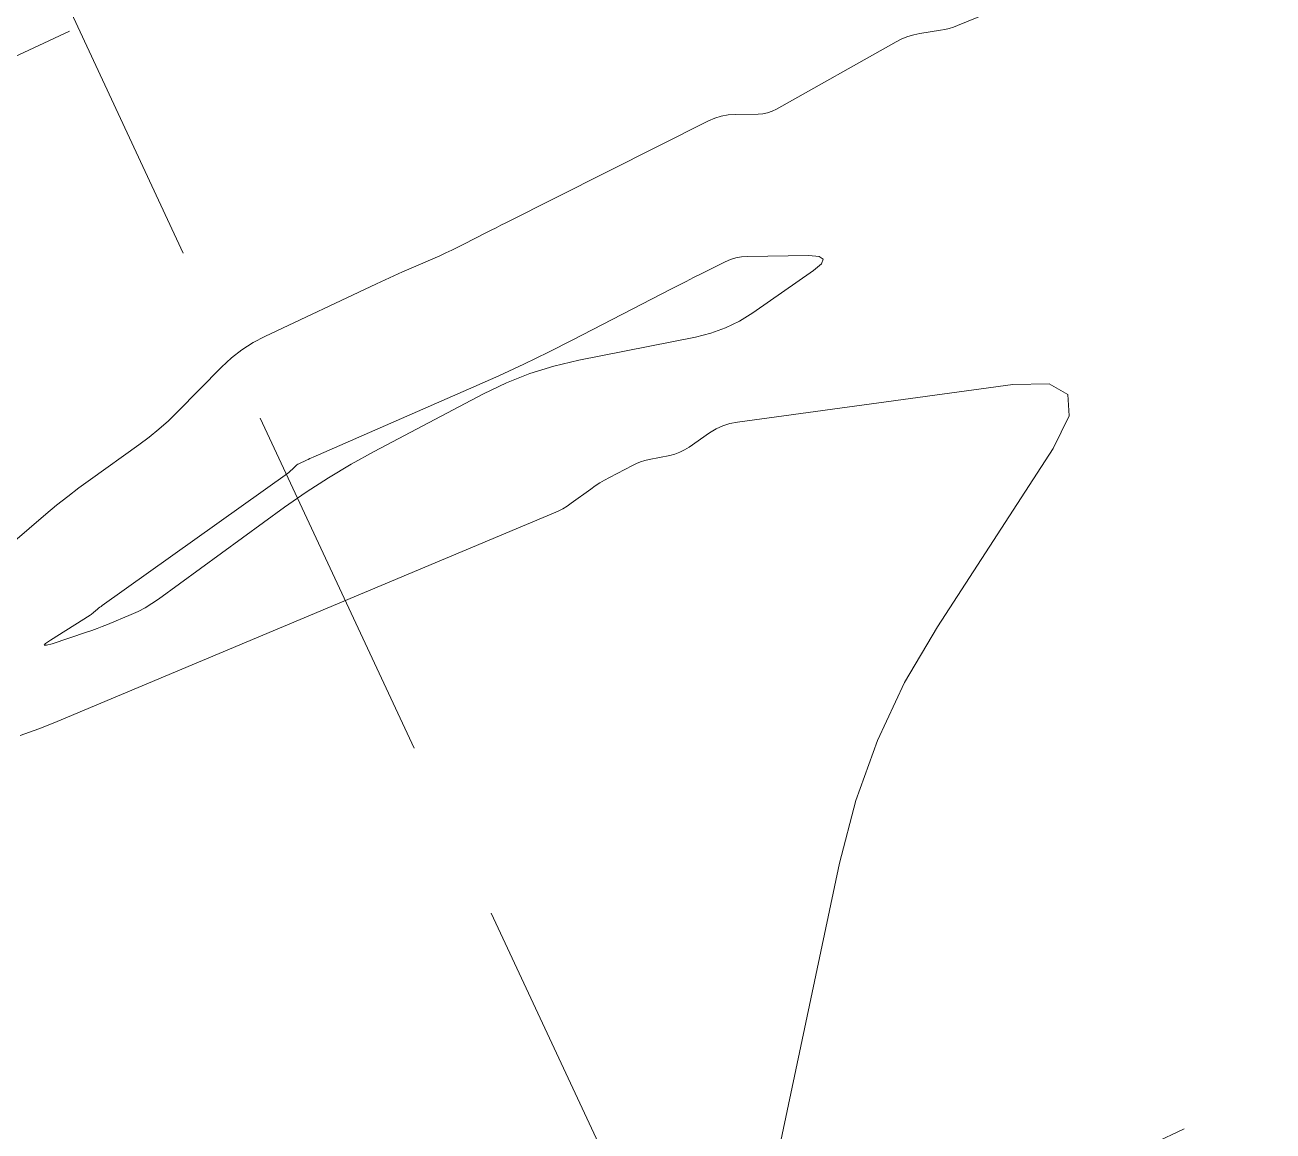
# Model space of a CAD drawing. Extents: x 2498567 to 2501210, y 7092229 to 7094464.
# Drawn here: x 2499431.75 to 2499461.74, y 7093380.01 to 7093406.59 of the extents above; entities that cross this region are included whole.
import ezdxf

# ---------------------------------------------------------------- set-up
doc = ezdxf.new("R2010")
doc.units = 0
doc.header["$MEASUREMENT"] = 0
doc.linetypes.add('DGN Style 5', pattern=[531.948115, 227.977763, -303.970351])
doc.linetypes.add('HIDDEN', pattern=[0.375, 0.25, -0.125])
doc.layers.add('GRID', color=254, linetype='HIDDEN')
doc.layers.add('Level 31', color=254, linetype='Continuous', lineweight=0)
doc.layers.add('Level 35', color=254, linetype='Continuous', lineweight=0)

msp = doc.modelspace()

# ---------------------------------------------------------------- linework, layer by layer
at = {"layer": 'GRID', "color": 252, "linetype": 'HIDDEN', "lineweight": 0, "ltscale": 35}
for p, q in [((2498794.433, 7093108.774), (2500774.062, 7094031.833)), ((2498809.321, 7093076.845), (2500788.95, 7093999.903)), ((2499254.366, 7093789.689), (2499775.514, 7092672.016))]:
    msp.add_line(p, q, dxfattribs=at)
at = {"layer": 'Level 31', "color": 35, "linetype": 'Continuous', "lineweight": 13}
for p, q in [((2499454.156, 7093406.575), (2499454.844, 7093406.853)), ((2499453.252, 7093406.383), (2499453.746, 7093406.462)), ((2499453.746, 7093406.462), (2499453.851, 7093406.481)), ((2499453.851, 7093406.481), (2499453.954, 7093406.507)), ((2499453.954, 7093406.507), (2499454.056, 7093406.538)), ((2499454.056, 7093406.538), (2499454.156, 7093406.575)), ((2499449.805, 7093404.567), (2499452.682, 7093406.185)), ((2499452.682, 7093406.185), (2499452.818, 7093406.254)), ((2499452.818, 7093406.254), (2499452.958, 7093406.31)), ((2499452.958, 7093406.31), (2499453.103, 7093406.353)), ((2499453.103, 7093406.353), (2499453.252, 7093406.383)), ((2499448.169, 7093404.283), (2499448.322, 7093404.35)), ((2499448.322, 7093404.35), (2499448.48, 7093404.399)), ((2499448.48, 7093404.399), (2499448.643, 7093404.428)), ((2499448.643, 7093404.428), (2499448.809, 7093404.44)), ((2499448.809, 7093404.44), (2499449.362, 7093404.447)), ((2499449.362, 7093404.447), (2499449.478, 7093404.456)), ((2499449.478, 7093404.456), (2499449.591, 7093404.479)), ((2499449.591, 7093404.479), (2499449.7, 7093404.516)), ((2499449.7, 7093404.516), (2499449.805, 7093404.567)), ((2499443.301, 7093401.835), (2499448.169, 7093404.283)), ((2499442.295, 7093401.319), (2499442.836, 7093401.598)), ((2499442.836, 7093401.598), (2499442.952, 7093401.658)), ((2499442.952, 7093401.658), (2499443.069, 7093401.717)), ((2499443.069, 7093401.717), (2499443.185, 7093401.776)), ((2499443.185, 7093401.776), (2499443.301, 7093401.835)), ((2499442.152, 7093401.246), (2499442.295, 7093401.319)), ((2499441.031, 7093400.744), (2499441.716, 7093401.043)), ((2499441.716, 7093401.043), (2499441.863, 7093401.109)), ((2499441.863, 7093401.109), (2499442.008, 7093401.176)), ((2499442.008, 7093401.176), (2499442.152, 7093401.246)), ((2499440.822, 7093400.652), (2499441.031, 7093400.744)), ((2499440.197, 7093400.366), (2499440.405, 7093400.463)), ((2499440.405, 7093400.463), (2499440.613, 7093400.558)), ((2499440.613, 7093400.558), (2499440.822, 7093400.652)), ((2499437.515, 7093399.105), (2499440.197, 7093400.366)), ((2499436.962, 7093398.783), (2499437.23, 7093398.955)), ((2499437.23, 7093398.955), (2499437.515, 7093399.105)), ((2499436.711, 7093398.587), (2499436.962, 7093398.783)), ((2499435.416, 7093397.292), (2499436.475, 7093398.368)), ((2499436.475, 7093398.368), (2499436.711, 7093398.587)), ((2499455.48, 7093397.948), (2499448.866, 7093397.047)), ((2499456.354, 7093397.962), (2499455.48, 7093397.948)), ((2499456.808, 7093397.71), (2499456.354, 7093397.962)), ((2499456.841, 7093397.193), (2499456.808, 7093397.71)), ((2499435.197, 7093397.078), (2499435.416, 7093397.292)), ((2499456.455, 7093396.408), (2499456.841, 7093397.193)), ((2499434.732, 7093396.682), (2499434.969, 7093396.875)), ((2499434.969, 7093396.875), (2499435.197, 7093397.078)), ((2499448.354, 7093396.882), (2499448.199, 7093396.787)), ((2499448.517, 7093396.957), (2499448.354, 7093396.882)), ((2499448.688, 7093397.012), (2499448.517, 7093396.957)), ((2499448.866, 7093397.047), (2499448.688, 7093397.012)), ((2499434.487, 7093396.499), (2499434.732, 7093396.682)), ((2499448.199, 7093396.787), (2499447.706, 7093396.443)), ((2499433.322, 7093395.668), (2499434.487, 7093396.499)), ((2499447.242, 7093396.246), (2499446.747, 7093396.148)), ((2499447.366, 7093396.277), (2499447.242, 7093396.246)), ((2499447.484, 7093396.32), (2499447.366, 7093396.277)), ((2499447.598, 7093396.376), (2499447.484, 7093396.32)), ((2499447.706, 7093396.443), (2499447.598, 7093396.376)), ((2499453.67, 7093392.128), (2499456.455, 7093396.408)), ((2499446.343, 7093396.005), (2499445.793, 7093395.715)), ((2499446.44, 7093396.052), (2499446.343, 7093396.005)), ((2499446.54, 7093396.091), (2499446.44, 7093396.052)), ((2499446.642, 7093396.123), (2499446.54, 7093396.091)), ((2499446.747, 7093396.148), (2499446.642, 7093396.123)), ((2499433.047, 7093395.468), (2499433.322, 7093395.668)), ((2499445.677, 7093395.651), (2499445.563, 7093395.583)), ((2499445.793, 7093395.715), (2499445.677, 7093395.651)), ((2499432.777, 7093395.261), (2499433.047, 7093395.468)), ((2499445.343, 7093395.434), (2499444.876, 7093395.095)), ((2499445.451, 7093395.511), (2499445.343, 7093395.434)), ((2499445.563, 7093395.583), (2499445.451, 7093395.511)), ((2499432.251, 7093394.83), (2499432.511, 7093395.048)), ((2499432.511, 7093395.048), (2499432.777, 7093395.261)), ((2499444.774, 7093395.025), (2499444.669, 7093394.962)), ((2499444.876, 7093395.095), (2499444.774, 7093395.025)), ((2499431.046, 7093393.796), (2499432.251, 7093394.83)), ((2499444.448, 7093394.853), (2499432.525, 7093389.849)), ((2499444.561, 7093394.904), (2499444.448, 7093394.853)), ((2499444.669, 7093394.962), (2499444.561, 7093394.904)), ((2499452.884, 7093390.79), (2499453.67, 7093392.128)), ((2499452.23, 7093389.397), (2499452.884, 7093390.79)), ((2499432.084, 7093389.674), (2499431.862, 7093389.593)), ((2499432.305, 7093389.759), (2499432.084, 7093389.674)), ((2499432.525, 7093389.849), (2499432.305, 7093389.759)), ((2499431.862, 7093389.593), (2499431.638, 7093389.517)), ((2499451.709, 7093387.95), (2499452.23, 7093389.397)), ((2499451.32, 7093386.448), (2499451.709, 7093387.95)), ((2499448.691, 7093373.992), (2499451.32, 7093386.448))]:
    msp.add_line(p, q, dxfattribs=at)
at = {"layer": 'Level 35', "color": 35, "linetype": 'DGN Style 5', "lineweight": 0, "flags": 128}
msp.add_lwpolyline([(2499433.399, 7093392.468), (2499433.491, 7093392.548), (2499433.519, 7093392.571), (2499433.548, 7093392.595), (2499433.578, 7093392.617), (2499433.608, 7093392.639), (2499438.058, 7093395.812), (2499438.087, 7093395.833), (2499438.114, 7093395.855), (2499438.14, 7093395.879), (2499438.166, 7093395.904), (2499438.247, 7093395.986), (2499438.265, 7093396.003), (2499438.284, 7093396.018), (2499438.304, 7093396.031), (2499438.326, 7093396.042), (2499438.514, 7093396.131), (2499438.554, 7093396.149), (2499438.595, 7093396.168), (2499438.635, 7093396.186), (2499438.676, 7093396.204), (2499442.537, 7093397.891), (2499443.137, 7093398.159), (2499443.733, 7093398.437), (2499444.324, 7093398.724), (2499444.91, 7093399.021), (2499447.283, 7093400.244), (2499447.46, 7093400.335), (2499447.638, 7093400.426), (2499447.815, 7093400.516), (2499447.993, 7093400.606), (2499448.573, 7093400.898), (2499448.7, 7093400.953), (2499448.83, 7093400.993), (2499448.963, 7093401.017), (2499449.101, 7093401.027), (2499450.584, 7093401.046), (2499450.829, 7093401.027), (2499450.93, 7093400.962), (2499450.886, 7093400.85), (2499450.697, 7093400.692), (2499449.235, 7093399.674), (2499448.914, 7093399.474), (2499448.578, 7093399.309), (2499448.226, 7093399.181), (2499447.859, 7093399.089), (2499445.054, 7093398.533), (2499444.46, 7093398.393), (2499443.882, 7093398.211), (2499443.317, 7093397.988), (2499442.768, 7093397.723), (2499440.141, 7093396.339), (2499439.584, 7093396.032), (2499439.04, 7093395.707), (2499438.507, 7093395.361), (2499437.987, 7093394.997), (2499434.956, 7093392.789), (2499434.8, 7093392.682), (2499434.639, 7093392.585), (2499434.472, 7093392.497), (2499434.3, 7093392.419), (2499433.729, 7093392.18), (2499433.606, 7093392.13), (2499433.483, 7093392.082), (2499433.358, 7093392.037), (2499433.232, 7093391.994), (2499432.4, 7093391.72), (2499432.264, 7093391.681), (2499432.212, 7093391.682), (2499432.244, 7093391.723), (2499432.361, 7093391.803), (2499433.315, 7093392.407), (2499433.337, 7093392.421), (2499433.358, 7093392.436), (2499433.379, 7093392.452), (2499433.399, 7093392.468)], dxfattribs=at)

doc.saveas('drawing.dxf')
